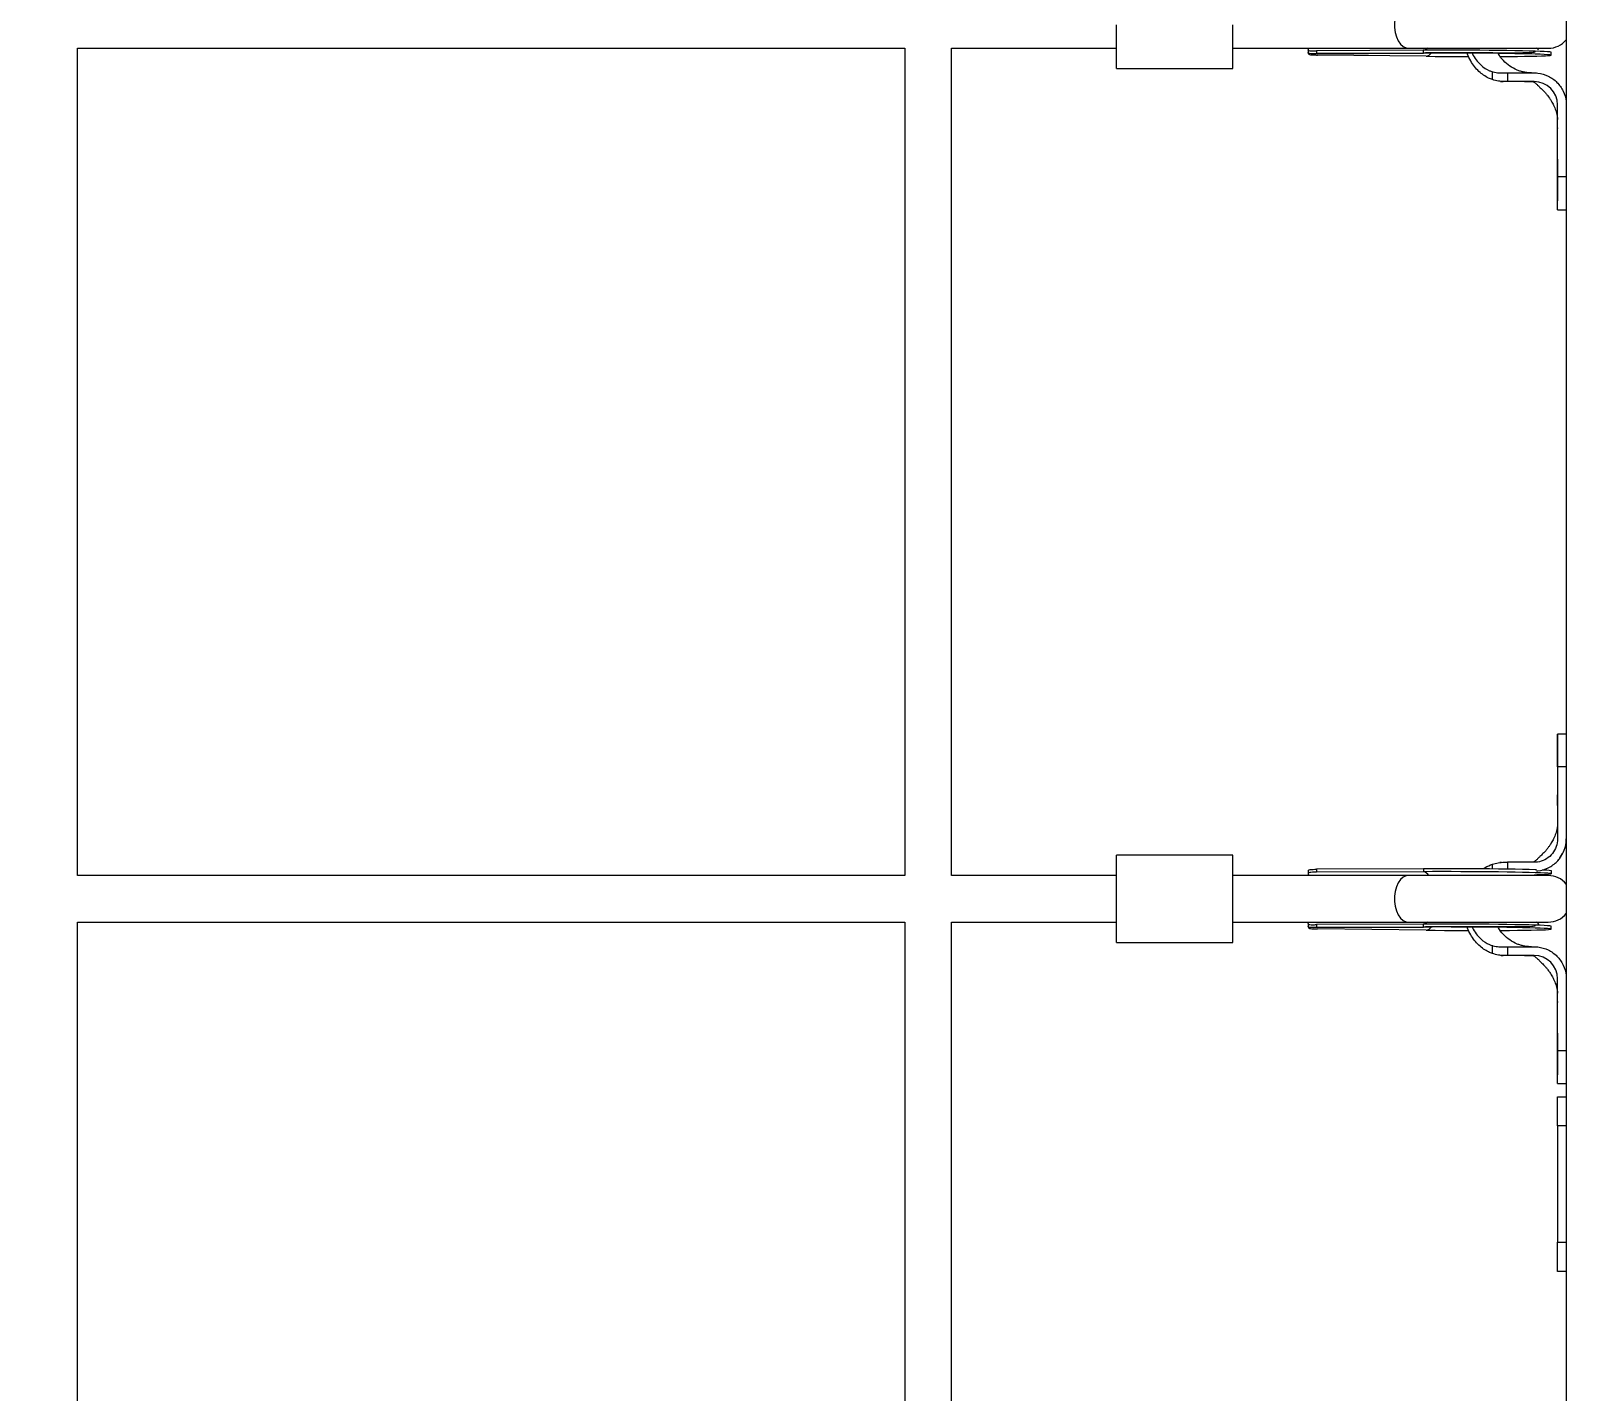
# Model space of a CAD drawing. Header units: millimetres. Extents: x -6879 to 7341, y -8047 to 7187.
# Drawn here: x -3512 to -2981, y 376 to 843 of the extents above; entities that cross this region are included whole.
import ezdxf

# ---------------------------------------------------------------- set-up
doc = ezdxf.new("R2010")
doc.units = ezdxf.units.MM
for name, color, linetype in [('DIKOM_ОБЪЕКТ', 7, 'Continuous'), ('DIKOM_РАЗМЕР_ЗОНА', 7, 'Continuous'), ('DIKOM_РАЗМЕР_ОБЪЕКТА', 7, 'Continuous')]:
    doc.layers.add(name, color=color, linetype=linetype)
doc.styles.add('style1', font='arial.ttf', dxfattribs={"width": 0.8})
doc.dimstyles.new('1-50', dxfattribs={"dimtxt": 300, "dimasz": 200, "dimexe": 100, "dimexo": 0, "dimgap": 100, "dimtad": 0, "dimdec": 0, "dimtxsty": 'style1', "dimcen": 0, "dimclrd": 7, "dimclre": 7, "dimadec": 1, "dimazin": 2, "dimtfac": 1, "dimtdec": 0, "dimtmove": 1, "dimatfit": 3, "dimfxl": 0, "dimlwd": 25, "dimlwe": 18, "dimarcsym": 0})

# ---------------------------------------------------------------- blocks, each defined once
blk = doc.blocks.new('*D20')
at = {"layer": 'Defpoints', "color": 0, "transparency": 16777216}
for p in [(-335.47, 4138.44), (-5198.79, -5966.88), (-1568.13, -5966.88)]:
    blk.add_point(p, dxfattribs=at)
at = {"layer": 'DIKOM_РАЗМЕР_ОБЪЕКТА', "color": 7, "lineweight": 18, "transparency": 16777216}
for p, q in [((-335.47, 4138.44), (-5298.79, 4138.44)), ((-1568.13, -5966.88), (-5298.79, -5966.88))]:
    blk.add_line(p, q, dxfattribs=at)
at = {"layer": 'DIKOM_РАЗМЕР_ОБЪЕКТА', "color": 7, "lineweight": 25, "transparency": 16777216}
for p, q in [((-5198.79, 3938.44), (-5198.79, -81.84)), ((-5198.79, -5766.88), (-5198.79, -1161.62))]:
    blk.add_line(p, q, dxfattribs=at)
at = {"layer": 'DIKOM_РАЗМЕР_ОБЪЕКТА', "color": 7, "transparency": 16777216}
for points in [[(-5232.12, 3938.44), (-5165.46, 3938.44), (-5198.79, 4138.44)], [(-5232.12, -5766.88), (-5165.46, -5766.88), (-5198.79, -5966.88)]]:
    blk.add_solid(points, dxfattribs=at)
at = {"layer": 'DIKOM_РАЗМЕР_ОБЪЕКТА', "color": 0, "transparency": 16777216, "insert": (-5198.79, -621.73), "char_height": 300, "attachment_point": 5, "rotation": 90, "style": 'style1'}
blk.add_mtext('10100', dxfattribs=at)
blk = doc.blocks.new('*D19')
at = {"layer": 'Defpoints', "color": 0, "transparency": 16777216}
for p in [(5624.04, 6094.27), (-4435.35, 2864.29), (5624.04, -2640.11)]:
    blk.add_point(p, dxfattribs=at)
at = {"layer": 'DIKOM_РАЗМЕР_ОБЪЕКТА', "color": 7, "lineweight": 18, "transparency": 16777216}
for p, q in [((-4435.35, 2864.29), (-4435.35, 6194.27)), ((5624.04, -2640.11), (5624.04, 6194.27))]:
    blk.add_line(p, q, dxfattribs=at)
at = {"layer": 'DIKOM_РАЗМЕР_ОБЪЕКТА', "color": 7, "lineweight": 25, "transparency": 16777216}
for p, q in [((-4235.35, 6094.27), (2113.67, 6094.27)), ((5424.04, 6094.27), (3193.46, 6094.27))]:
    blk.add_line(p, q, dxfattribs=at)
at = {"layer": 'DIKOM_РАЗМЕР_ОБЪЕКТА', "color": 7, "transparency": 16777216}
for points in [[(-4235.35, 6127.6), (-4235.35, 6060.94), (-4435.35, 6094.27)], [(5424.04, 6127.6), (5424.04, 6060.94), (5624.04, 6094.27)]]:
    blk.add_solid(points, dxfattribs=at)
at = {"layer": 'DIKOM_РАЗМЕР_ОБЪЕКТА', "color": 0, "transparency": 16777216, "insert": (2653.56, 6094.27), "char_height": 300, "attachment_point": 5, "style": 'style1'}
blk.add_mtext('10100', dxfattribs=at)
blk = doc.blocks.new('*D18')
at = {"layer": 'Defpoints', "color": 0, "transparency": 16777216}
for p in [(-342.29, 5666.7), (-6681.79, -8047.27), (-1651.48, -8047.27)]:
    blk.add_point(p, dxfattribs=at)
at = {"layer": 'DIKOM_РАЗМЕР_ЗОНА', "color": 7, "lineweight": 18, "transparency": 16777216}
for p, q in [((-342.29, 5666.7), (-6781.79, 5666.7)), ((-1651.48, -8047.27), (-6781.79, -8047.27))]:
    blk.add_line(p, q, dxfattribs=at)
at = {"layer": 'DIKOM_РАЗМЕР_ЗОНА', "color": 7, "lineweight": 25, "transparency": 16777216}
for p, q in [((-6681.79, 5466.7), (-6681.79, -340.84)), ((-6681.79, -7847.27), (-6681.79, -1420.62))]:
    blk.add_line(p, q, dxfattribs=at)
at = {"layer": 'DIKOM_РАЗМЕР_ЗОНА', "color": 7, "transparency": 16777216}
for points in [[(-6715.12, 5466.7), (-6648.46, 5466.7), (-6681.79, 5666.7)], [(-6715.12, -7847.27), (-6648.46, -7847.27), (-6681.79, -8047.27)]]:
    blk.add_solid(points, dxfattribs=at)
at = {"layer": 'DIKOM_РАЗМЕР_ЗОНА', "color": 0, "transparency": 16777216, "insert": (-6681.79, -880.73), "char_height": 300, "attachment_point": 5, "rotation": 90, "style": 'style1'}
blk.add_mtext('13700', dxfattribs=at)
blk = doc.blocks.new('*D17')
at = {"layer": 'Defpoints', "color": 0, "transparency": 16777216}
for p in [(-5935.35, 6990.27), (-5935.35, 998.27), (7340.79, -2830.86)]:
    blk.add_point(p, dxfattribs=at)
at = {"layer": 'DIKOM_РАЗМЕР_ЗОНА', "color": 7, "lineweight": 18, "transparency": 16777216}
for p, q in [((-5935.35, 998.27), (-5935.35, 7090.27)), ((7340.79, -2830.86), (7340.79, 7090.27))]:
    blk.add_line(p, q, dxfattribs=at)
at = {"layer": 'DIKOM_РАЗМЕР_ЗОНА', "color": 7, "lineweight": 25, "transparency": 16777216}
for p, q in [((-5735.35, 6990.27), (2016.67, 6990.27)), ((7140.79, 6990.27), (3096.46, 6990.27))]:
    blk.add_line(p, q, dxfattribs=at)
at = {"layer": 'DIKOM_РАЗМЕР_ЗОНА', "color": 7, "transparency": 16777216}
for points in [[(-5735.35, 7023.6), (-5735.35, 6956.94), (-5935.35, 6990.27)], [(7140.79, 7023.6), (7140.79, 6956.94), (7340.79, 6990.27)]]:
    blk.add_solid(points, dxfattribs=at)
at = {"layer": 'DIKOM_РАЗМЕР_ЗОНА', "color": 0, "transparency": 16777216, "insert": (2556.56, 6990.27), "char_height": 300, "attachment_point": 5, "style": 'style1'}
blk.add_mtext('13300', dxfattribs=at)

msp = doc.modelspace()

# ---------------------------------------------------------------- linework, layer by layer
at = {"layer": 'DIKOM_ОБЪЕКТ', "color": 7, "linetype": 'Continuous', "lineweight": 15}
for p, q in [((-2985.35, 1464.18), (-2985.35, 164.18)), ((-3139.81, 830.06), (-3139.81, 845.06)), ((-3099.81, 830.06), (-3099.81, 845.06)), ((-3496.47, 837.06), (-3212.47, 837.06)), ((-3496.47, 553.06), (-3496.47, 837.06)), ((-3212.47, 837.06), (-3212.47, 553.06)), ((-3196.47, 837.06), (-3139.81, 837.06)), ((-3196.47, 553.06), (-3196.47, 837.06)), ((-3099.81, 837.06), (-3039.53, 837.06)), ((-3074.02, 836.63), (-3074.02, 835.58)), ((-3072.18, 835.19), (-3034.38, 835.38)), ((-3034.46, 836.38), (-3071.14, 836.2)), ((-3071.14, 836.2), (-3071.14, 835.2)), ((-3034.47, 835.38), (-3071.14, 835.2)), ((-3039.53, 837.06), (-2991.53, 837.06)), ((-3034.46, 836.38), (-3034.47, 835.38)), ((-3034.47, 835.38), (-3034.38, 835.38)), ((-3033.72, 836.54), (-3034.31, 836.38)), ((-2990.53, 834.67), (-2990.53, 835.67)), ((-3139.81, 830.06), (-3099.81, 830.06)), ((-3033.49, 834.29), (-3070.76, 834.73)), ((-3010.7, 826.28), (-3010.7, 829)), ((-3007.98, 825.67), (-3007.2, 825.66)), ((-3007.7, 825.66), (-3007, 825.65)), ((-3005.49, 828.61), (-3005.49, 825.61)), ((-3005.49, 828.61), (-2997.35, 828.61)), ((-2997.35, 825.61), (-3005.49, 825.61)), ((-2997.35, 828.61), (-2996.35, 828.61)), ((-2996.35, 825.61), (-2997.35, 825.61)), ((-2988.35, 792.9), (-2988.35, 817.61)), ((-2988.35, 794.12), (-2988.35, 787.49)), ((-2985.35, 792.9), (-2988.35, 792.9)), ((-2988.35, 792.72), (-2988.35, 792.33)), ((-2988.35, 787.42), (-2988.35, 784.69)), ((-2988.35, 781.61), (-2985.35, 781.61)), ((-2988.35, 601.61), (-2988.35, 596.33)), ((-2985.35, 601.61), (-2988.35, 601.61)), ((-2988.35, 595.02), (-2988.35, 598.13)), ((-2988.35, 595.25), (-2988.35, 597.49)), ((-2988.35, 590.33), (-2988.35, 565.61)), ((-2985.35, 590.33), (-2988.35, 590.33)), ((-3099.81, 560.06), (-3139.81, 560.06)), ((-3139.81, 545.06), (-3139.81, 560.06)), ((-3099.81, 545.06), (-3099.81, 560.06)), ((-2988.31, 558.18), (-2988.01, 558.51)), ((-2987.65, 558.88), (-2986.6, 560.64)), ((-3073.95, 554.66), (-3073.95, 553.61)), ((-3034.39, 555.38), (-3071.07, 555.19)), ((-3071.07, 555.19), (-3071.07, 554.19)), ((-3034.39, 554.38), (-3071.07, 554.19)), ((-3034.39, 555.38), (-3034.39, 554.38)), ((-3010.7, 555.3), (-3010.7, 556.95)), ((-3007.61, 557.53), (-3008.18, 557.52)), ((-2997.35, 557.61), (-3005.49, 557.61)), ((-3005.49, 557.61), (-3005.49, 555.23)), ((-2996.35, 557.61), (-2997.35, 557.61)), ((-2990.46, 553.67), (-2990.45, 554.67)), ((-3212.47, 553.06), (-3496.47, 553.06)), ((-3139.81, 553.06), (-3196.47, 553.06)), ((-3039.53, 553.06), (-3099.81, 553.06)), ((-2991.53, 553.06), (-3039.53, 553.06)), ((-3139.81, 530.06), (-3139.81, 545.06)), ((-3099.81, 530.06), (-3099.81, 545.06)), ((-3496.47, 253.06), (-3496.47, 537.06)), ((-3496.47, 537.06), (-3212.47, 537.06)), ((-3212.47, 537.06), (-3212.47, 253.06)), ((-3196.47, 253.06), (-3196.47, 537.06)), ((-3196.47, 537.06), (-3139.81, 537.06)), ((-3099.81, 537.06), (-3039.53, 537.06)), ((-3074.02, 536.63), (-3074.02, 535.58)), ((-3072.18, 535.19), (-3034.38, 535.38)), ((-3034.46, 536.38), (-3071.14, 536.2)), ((-3071.14, 536.2), (-3071.14, 535.2)), ((-3034.47, 535.38), (-3071.14, 535.2)), ((-3033.49, 534.29), (-3070.76, 534.73)), ((-3039.53, 537.06), (-2991.53, 537.06)), ((-3034.46, 536.38), (-3034.47, 535.38)), ((-3034.47, 535.38), (-3034.38, 535.38)), ((-3033.72, 536.54), (-3034.31, 536.38)), ((-2990.53, 534.67), (-2990.53, 535.67)), ((-3139.81, 530.06), (-3099.81, 530.06)), ((-3010.7, 526.28), (-3010.7, 529)), ((-3005.49, 528.61), (-3005.49, 525.61)), ((-3005.49, 528.61), (-2997.35, 528.61)), ((-2997.35, 528.61), (-2996.35, 528.61)), ((-3007.98, 525.67), (-3007.2, 525.66)), ((-3007.7, 525.66), (-3007, 525.65)), ((-2997.35, 525.61), (-3005.49, 525.61)), ((-2996.35, 525.61), (-2997.35, 525.61)), ((-2988.35, 492.9), (-2988.35, 517.61)), ((-2988.35, 494.12), (-2988.35, 487.49)), ((-2985.35, 492.9), (-2988.35, 492.9)), ((-2988.35, 492.72), (-2988.35, 492.33)), ((-2988.35, 487.42), (-2988.35, 484.69)), ((-2988.35, 481.61), (-2985.35, 481.61)), ((-2988.35, 477.14), (-2985.35, 477.14)), ((-2988.35, 467.14), (-2988.35, 477.14)), ((-2985.35, 467.14), (-2988.35, 467.14)), ((-2988.35, 467.14), (-2988.35, 427.14)), ((-2988.35, 427.14), (-2985.35, 427.14)), ((-2988.35, 417.14), (-2988.35, 427.14)), ((-2985.35, 417.14), (-2988.35, 417.14))]:
    msp.add_line(p, q, dxfattribs=at)
at = {"layer": 'DIKOM_ОБЪЕКТ', "color": 7, "linetype": 'Continuous', "lineweight": 15, "flags": 128}
for points in [[(-3039.53, 853.06), (-3040.31, 852.95), (-3041.31, 852.49), (-3042.22, 851.68), (-3043.02, 850.56), (-3043.64, 849.18), (-3044.08, 847.61), (-3044.3, 845.92), (-3044.3, 844.19), (-3044.08, 842.5), (-3043.64, 840.93), (-3043.02, 839.56), (-3042.22, 838.44), (-3041.31, 837.63), (-3040.31, 837.16), (-3039.53, 837.06)], [(-3007.94, 834.21), (-3007.72, 834.21), (-3004.82, 834.23), (-3002.13, 834.26), (-2999.65, 834.29), (-2997.42, 834.33), (-2995.48, 834.37), (-2993.83, 834.42), (-2992.5, 834.47), (-2991.5, 834.53), (-2990.85, 834.59), (-2990.55, 834.65), (-2990.61, 834.71), (-2991.02, 834.78), (-2991.78, 834.84), (-2992.89, 834.91), (-2994.32, 834.97), (-2996.07, 835.03), (-2998.11, 835.09), (-3000.42, 835.14), (-3002.97, 835.19), (-3005.73, 835.24), (-3008.68, 835.28), (-3011.77, 835.32), (-3014.98, 835.35), (-3018.26, 835.37), (-3021.58, 835.38), (-3024.89, 835.39), (-3028.17, 835.4), (-3031.38, 835.39), (-3034.47, 835.38)], [(-2990.53, 835.67), (-2990.6, 835.71), (-2991.02, 835.78), (-2991.78, 835.84), (-2992.89, 835.91), (-2994.32, 835.97), (-2996.07, 836.03), (-2998.11, 836.09), (-3000.41, 836.14), (-3002.96, 836.19), (-3005.73, 836.24), (-3008.67, 836.28), (-3011.77, 836.32), (-3014.97, 836.35), (-3018.26, 836.37), (-3021.57, 836.38), (-3024.89, 836.39), (-3028.17, 836.4), (-3031.37, 836.39), (-3034.46, 836.38)], [(-3033.01, 837.06), (-3033.71, 836.54), (-3033.72, 836.54)], [(-3033.49, 834.29), (-3030.36, 834.26), (-3027.13, 834.23), (-3023.83, 834.21), (-3020.51, 834.2), (-3018.9, 834.19)], [(-2988.37, 809.77), (-2988.37, 809.62), (-2988.37, 809.48)], [(-2995.56, 555.01), (-2995.99, 555.03), (-2998.03, 555.09), (-3000.34, 555.14), (-3002.89, 555.19), (-3005.66, 555.24), (-3008.6, 555.28), (-3011.69, 555.31), (-3014.9, 555.34), (-3018.18, 555.36), (-3021.5, 555.38), (-3024.82, 555.39), (-3028.1, 555.39), (-3031.3, 555.39), (-3034.39, 555.38)], [(-2996.4, 553.34), (-2995.4, 553.37), (-2993.75, 553.42), (-2992.42, 553.47), (-2991.43, 553.53), (-2990.78, 553.59), (-2990.48, 553.65), (-2990.53, 553.71), (-2990.95, 553.78), (-2991.71, 553.84), (-2992.82, 553.9), (-2994.25, 553.97), (-2996, 554.03), (-2998.04, 554.09), (-3000.34, 554.14), (-3002.89, 554.19), (-3005.66, 554.24), (-3008.6, 554.28), (-3011.7, 554.31), (-3014.9, 554.34), (-3018.18, 554.36), (-3021.5, 554.38), (-3024.82, 554.39), (-3028.1, 554.39), (-3031.3, 554.39), (-3034.39, 554.38)], [(-3039.53, 553.06), (-3040.31, 552.95), (-3041.31, 552.49), (-3042.22, 551.68), (-3043.02, 550.56), (-3043.64, 549.18), (-3044.08, 547.61), (-3044.3, 545.92), (-3044.3, 544.19), (-3044.08, 542.5), (-3043.64, 540.93), (-3043.02, 539.56), (-3042.22, 538.44), (-3041.31, 537.63), (-3040.31, 537.16), (-3039.53, 537.06)], [(-3007.94, 534.21), (-3007.72, 534.21), (-3004.82, 534.23), (-3002.13, 534.26), (-2999.65, 534.29), (-2997.42, 534.33), (-2995.48, 534.37), (-2993.83, 534.42), (-2992.5, 534.47), (-2991.5, 534.53), (-2990.85, 534.59), (-2990.55, 534.65), (-2990.61, 534.71), (-2991.02, 534.78), (-2991.78, 534.84), (-2992.89, 534.91), (-2994.32, 534.97), (-2996.07, 535.03), (-2998.11, 535.09), (-3000.42, 535.14), (-3002.97, 535.19), (-3005.73, 535.24), (-3008.68, 535.28), (-3011.77, 535.32), (-3014.98, 535.35), (-3018.26, 535.37), (-3021.58, 535.38), (-3024.89, 535.39), (-3028.17, 535.4), (-3031.38, 535.39), (-3034.47, 535.38)], [(-2990.53, 535.67), (-2990.6, 535.71), (-2991.02, 535.78), (-2991.78, 535.84), (-2992.89, 535.91), (-2994.32, 535.97), (-2996.07, 536.03), (-2998.11, 536.09), (-3000.41, 536.14), (-3002.96, 536.19), (-3005.73, 536.24), (-3008.67, 536.28), (-3011.77, 536.32), (-3014.97, 536.35), (-3018.26, 536.37), (-3021.57, 536.38), (-3024.89, 536.39), (-3028.17, 536.4), (-3031.37, 536.39), (-3034.46, 536.38)], [(-3033.01, 537.06), (-3033.71, 536.54), (-3033.72, 536.54)], [(-3033.49, 534.29), (-3030.36, 534.26), (-3027.13, 534.23), (-3023.83, 534.21), (-3020.51, 534.2), (-3018.9, 534.19)], [(-2988.37, 509.77), (-2988.37, 509.62), (-2988.37, 509.48)]]:
    msp.add_lwpolyline(points, dxfattribs=at)
at = {"layer": 'DIKOM_ОБЪЕКТ', "color": 7, "linetype": 'Continuous', "lineweight": 15}
for centre, radius, start, end in [((-3033.9, 836.94), 2.68, 278.7796, 326.0858), ((-2991.53, 845.06), 8, 270, 320.5704), ((-2996.35, 817.61), 8, 359.9996, 89.9996), ((-3034.87, 551.79), 2.63, 28.7931, 79.6009), ((-2993.57, 537.2), 17.74, 79.8904, 90.3494), ((-2991.53, 545.06), 8, 39.4296, 90), ((-2991.53, 545.06), 8, 270, 320.5704), ((-3033.9, 536.94), 2.68, 278.7715, 326.0939), ((-2996.35, 517.61), 8, 0.0008, 89.9983)]:
    msp.add_arc(centre, radius, start, end, dxfattribs=at)
for points, knots in [([(-3073.84, 837.06), (-3073.89, 836.97), (-3074.09, 836.62), (-3074, 836.35), (-3073.47, 836.19), (-3072.5, 836.18), (-3071.59, 836.19), (-3071.14, 836.2)], [0, 0, 0, 0, 0.086115, 0.324405, 0.54771, 0.776042, 1, 1, 1, 1]), ([(-3071.14, 835.2), (-3071.63, 835.19), (-3072.6, 835.18), (-3073.57, 835.21), (-3074.03, 835.3), (-3073.98, 835.52), (-3073.97, 835.58)], [0, 0, 0, 0, 0.294955, 0.590048, 0.881897, 1, 1, 1, 1]), ([(-3073.8, 835.36), (-3073.8, 835.24), (-3073.81, 834.96), (-3073.23, 834.81), (-3072.21, 834.75), (-3071.25, 834.74), (-3070.76, 834.73)], [0, 0, 0, 0, 0.189929, 0.454966, 0.723289, 1, 1, 1, 1]), ([(-3033.65, 835.55), (-3032.59, 835.56), (-3030.5, 835.57), (-3027.25, 835.57), (-3024.04, 835.57), (-3020.91, 835.57), (-3017.9, 835.57), (-3014.17, 835.56), (-3009.95, 835.54), (-3005.64, 835.53), (-3002.2, 835.53), (-2999.62, 835.55), (-2997.8, 835.59), (-2996.68, 835.68), (-2996.06, 835.77), (-2996.01, 835.89), (-2996, 835.94)], [0, 0, 0, 0, 0.069559, 0.136979, 0.20223, 0.265317, 0.326201, 0.384874, 0.495391, 0.596972, 0.689603, 0.773296, 0.848128, 0.914231, 0.971785, 1, 1, 1, 1]), ([(-3010.7, 826.28), (-3011.14, 826.45), (-3012.83, 827.11), (-3014.97, 828.64), (-3016.92, 830.77), (-3018.24, 832.77), (-3019.08, 834.39), (-3019.38, 835.39), (-3019.43, 835.57)], [0, 0, 0, 0, 0.107198, 0.415495, 0.589137, 0.762854, 0.958558, 1, 1, 1, 1]), ([(-3017.66, 835.57), (-3017.61, 835.43), (-3017.29, 834.53), (-3016.29, 833.03), (-3014.46, 830.91), (-3012.46, 829.59), (-3011.03, 829.11), (-3010.7, 829)], [0, 0, 0, 0, 0.044107, 0.287587, 0.540035, 0.892543, 1, 1, 1, 1]), ([(-2997.3, 828.61), (-2997.73, 828.62), (-2998.58, 828.64), (-2999.83, 828.83), (-3001.04, 829.13), (-3002.74, 829.72), (-3004.83, 830.84), (-3006.99, 832.78), (-3008.32, 834.4), (-3008.75, 835.41), (-3008.8, 835.54)], [0, 0, 0, 0, 0.0906255, 0.180695, 0.2686431, 0.3542953, 0.5625753, 0.7678995, 0.969526, 1, 1, 1, 1]), ([(-2994.87, 836.35), (-2994.83, 836.4), (-2994.78, 836.48), (-2995.3, 836.89), (-2995.53, 837.06)], [0, 0, 0, 0, 0.574567, 1, 1, 1, 1]), ([(-3010.7, 829), (-3010.62, 828.98), (-3010.22, 828.86), (-3009.47, 828.71), (-3008.63, 828.62), (-3007.44, 828.61), (-3006.45, 828.61), (-3005.63, 828.61), (-3005.49, 828.61)], [0, 0, 0, 0, 0.04842, 0.242102, 0.435727, 0.532488, 0.919395, 1, 1, 1, 1]), ([(-3006.57, 825.61), (-3007.27, 825.64), (-3008.68, 825.69), (-3010.02, 826.08), (-3010.7, 826.28)], [0, 0, 0, 0, 0.492107, 1, 1, 1, 1]), ([(-3005.49, 825.61), (-3005.58, 825.61), (-3005.94, 825.61), (-3006.3, 825.61), (-3006.57, 825.61)], [0, 0, 0, 0, 0.256137, 1, 1, 1, 1]), ([(-2999.66, 825.61), (-2999.7, 825.61), (-2999.78, 825.61), (-2999.59, 825.61), (-2998.94, 825.61), (-2998.21, 825.61), (-2997.66, 825.61), (-2997.15, 825.61), (-2996.89, 825.61), (-2996.82, 825.59), (-2996.78, 825.59), (-2996.71, 825.57), (-2996.67, 825.56), (-2996.65, 825.55), (-2996.61, 825.53), (-2996.55, 825.51), (-2996.31, 825.41), (-2995.8, 825.01), (-2995.08, 824.37), (-2994.23, 823.45), (-2993.2, 822.52), (-2992.35, 821.58), (-2991.69, 820.75), (-2991.07, 819.88), (-2990.37, 818.79), (-2989.6, 817.35), (-2988.89, 815.59), (-2988.41, 813.74), (-2988.37, 813.02), (-2988.35, 812.64)], [0, 0, 0, 0, 0.038805, 0.073968, 0.124841, 0.172223, 0.205993, 0.227862, 0.241702, 0.25434, 0.268538, 0.271438, 0.272634, 0.273739, 0.274883, 0.276193, 0.279645, 0.298271, 0.337818, 0.388349, 0.44668, 0.49412, 0.533658, 0.567927, 0.614053, 0.684939, 0.776099, 0.882284, 1, 1, 1, 1]), ([(-2996.35, 828.61), (-2996.27, 828.61), (-2995.84, 828.61), (-2994.19, 828.49), (-2991.44, 827.69), (-2988.38, 825.5), (-2986.23, 822.42), (-2985.42, 819.61), (-2985.36, 818), (-2985.35, 817.61)], [0, 0, 0, 0, 0.014799, 0.074106, 0.288779, 0.503449, 0.718029, 0.933083, 1, 1, 1, 1]), ([(-2988.35, 802.39), (-2988.35, 802.44), (-2988.35, 802.99), (-2988.35, 803.97), (-2988.35, 805.16), (-2988.35, 805.88), (-2988.35, 806.19), (-2988.35, 806.11), (-2988.35, 806.1)], [0, 0, 0, 0, 0.022188, 0.263645, 0.505103, 0.746542, 0.988004, 1, 1, 1, 1]), ([(-2988.35, 798.93), (-2988.35, 797.63), (-2988.35, 795.13), (-2988.35, 793.18), (-2988.35, 792.24)], [0, 0, 0, 0, 0.52245, 1, 1, 1, 1]), ([(-2988.35, 781.63), (-2988.35, 781.63), (-2988.35, 781.53), (-2988.35, 781.89), (-2988.35, 782.75), (-2988.35, 784.18), (-2988.35, 786.12), (-2988.35, 788.89), (-2988.35, 791.39), (-2988.35, 792.9)], [0, 0, 0, 0, 0.012296, 0.165142, 0.313683, 0.46653, 0.615072, 0.767919, 1, 1, 1, 1]), ([(-2988.35, 590.33), (-2988.35, 590.41), (-2988.35, 590.83), (-2988.35, 592.54), (-2988.35, 594.96), (-2988.35, 597.49), (-2988.35, 599.33), (-2988.35, 600.67), (-2988.35, 601.48), (-2988.35, 601.56), (-2988.35, 601.59)], [0, 0, 0, 0, 0.012373, 0.061892, 0.261123, 0.409634, 0.562455, 0.710964, 0.863782, 1, 1, 1, 1]), ([(-2988.35, 596.33), (-2988.35, 595.95), (-2988.35, 595.17), (-2988.35, 593.96), (-2988.35, 593.34)], [0, 0, 0, 0, 0.492049, 1, 1, 1, 1]), ([(-2988.35, 595.98), (-2988.35, 594.86), (-2988.35, 592.53), (-2988.35, 590.04), (-2988.35, 588.74)], [0, 0, 0, 0, 0.47816, 1, 1, 1, 1]), ([(-2988.35, 590.72), (-2988.35, 589.79), (-2988.35, 587.83), (-2988.35, 585.32), (-2988.35, 584.01)], [0, 0, 0, 0, 0.4774623, 1, 1, 1, 1]), ([(-2988.35, 577.16), (-2988.35, 577.15), (-2988.35, 577.08), (-2988.35, 577.46), (-2988.35, 578.3), (-2988.35, 579.47), (-2988.35, 580.39), (-2988.35, 580.81)], [0, 0, 0, 0, 0.064244, 0.306799, 0.549347, 0.7919, 1, 1, 1, 1]), ([(-2988.35, 570.48), (-2988.37, 570.12), (-2988.42, 569.42), (-2988.9, 567.6), (-2989.61, 565.85), (-2990.38, 564.43), (-2991.08, 563.33), (-2991.74, 562.41), (-2992.45, 561.53), (-2993.31, 560.58), (-2994.35, 559.68), (-2995.12, 558.8), (-2995.81, 558.21), (-2996.32, 557.8), (-2996.57, 557.71), (-2996.63, 557.69), (-2996.67, 557.67), (-2996.69, 557.66), (-2996.73, 557.65), (-2996.82, 557.63), (-2996.88, 557.63), (-2996.93, 557.61), (-2997.23, 557.61), (-2997.34, 557.61), (-2997.39, 557.61)], [0, 0, 0, 0, 0.150024, 0.285117, 0.400987, 0.491063, 0.549659, 0.595449, 0.653446, 0.721447, 0.788235, 0.844923, 0.895829, 0.920036, 0.924456, 0.926127, 0.927591, 0.929036, 0.930607, 0.93442, 0.957297, 0.976133, 0.990799, 1, 1, 1, 1]), ([(-2988.37, 570.8), (-2988.37, 570.72), (-2988.37, 570.57), (-2988.37, 570.4), (-2988.37, 570.32)], [0, 0, 0, 0, 0.498059, 1, 1, 1, 1]), ([(-2988.35, 565.61), (-2988.36, 565.39), (-2988.39, 564.27), (-2988.92, 562.28), (-2990.43, 560.01), (-2992.62, 558.37), (-2994.72, 557.68), (-2995.98, 557.63), (-2996.35, 557.61)], [0, 0, 0, 0, 0.054127, 0.268334, 0.482541, 0.697299, 0.912, 1, 1, 1, 1]), ([(-2995.55, 554.65), (-2995.4, 554.66), (-2994, 554.75), (-2991.42, 555.56), (-2988.35, 557.75), (-2986.2, 560.86), (-2985.41, 563.65), (-2985.36, 565.25), (-2985.35, 565.61)], [0, 0, 0, 0, 0.029101, 0.255513, 0.481945, 0.707384, 0.932897, 1, 1, 1, 1]), ([(-2988.06, 558.39), (-2988, 558.45), (-2987.9, 558.57), (-2987.81, 558.68), (-2987.77, 558.73)], [0, 0, 0, 0, 0.500184, 1, 1, 1, 1]), ([(-3071.07, 554.19), (-3071.55, 554.19), (-3072.52, 554.18), (-3073.51, 554.12), (-3073.98, 553.87), (-3073.99, 553.5), (-3073.8, 553.15), (-3073.75, 553.06)], [0, 0, 0, 0, 0.235717, 0.471539, 0.704186, 0.925335, 1, 1, 1, 1]), ([(-3073.89, 554.66), (-3073.89, 554.76), (-3073.9, 555.01), (-3073.33, 555.14), (-3072.37, 555.19), (-3071.49, 555.19), (-3071.07, 555.19)], [0, 0, 0, 0, 0.189174, 0.465134, 0.746934, 1, 1, 1, 1]), ([(-3013.8, 555.33), (-3013.76, 555.36), (-3013.04, 555.97), (-3011.96, 556.47), (-3010.91, 556.87), (-3010.7, 556.95)], [0, 0, 0, 0, 0.039696, 0.803416, 1, 1, 1, 1]), ([(-3010.7, 556.95), (-3010.04, 557.14), (-3008.7, 557.54), (-3007.29, 557.59), (-3006.57, 557.61)], [0, 0, 0, 0, 0.491698, 1, 1, 1, 1]), ([(-3006.57, 557.61), (-3006.48, 557.61), (-3006.12, 557.61), (-3005.76, 557.61), (-3005.49, 557.61)], [0, 0, 0, 0, 0.256701, 1, 1, 1, 1]), ([(-3073.84, 537.06), (-3073.89, 536.97), (-3074.09, 536.62), (-3074, 536.35), (-3073.47, 536.19), (-3072.5, 536.18), (-3071.59, 536.19), (-3071.14, 536.2)], [0, 0, 0, 0, 0.086108, 0.3244, 0.547706, 0.776041, 1, 1, 1, 1]), ([(-3071.14, 535.2), (-3071.63, 535.19), (-3072.6, 535.18), (-3073.57, 535.21), (-3074.03, 535.3), (-3073.98, 535.52), (-3073.97, 535.58)], [0, 0, 0, 0, 0.294957, 0.590051, 0.881902, 1, 1, 1, 1]), ([(-3073.8, 535.36), (-3073.8, 535.24), (-3073.81, 534.96), (-3073.23, 534.81), (-3072.21, 534.75), (-3071.25, 534.74), (-3070.76, 534.73)], [0, 0, 0, 0, 0.189929, 0.454968, 0.72329, 1, 1, 1, 1]), ([(-3033.65, 535.55), (-3032.59, 535.56), (-3030.5, 535.57), (-3027.25, 535.57), (-3024.04, 535.57), (-3020.91, 535.57), (-3017.9, 535.57), (-3014.17, 535.56), (-3009.95, 535.54), (-3005.64, 535.53), (-3002.2, 535.53), (-2999.62, 535.55), (-2997.8, 535.59), (-2996.68, 535.68), (-2996.06, 535.77), (-2996.01, 535.89), (-2996, 535.94)], [0, 0, 0, 0, 0.069559, 0.136979, 0.20223, 0.265317, 0.326201, 0.384874, 0.495391, 0.596972, 0.689603, 0.773296, 0.848128, 0.914231, 0.971785, 1, 1, 1, 1]), ([(-3010.7, 526.28), (-3011.14, 526.45), (-3012.83, 527.11), (-3014.97, 528.64), (-3016.92, 530.77), (-3018.24, 532.77), (-3019.08, 534.39), (-3019.38, 535.39), (-3019.43, 535.57)], [0, 0, 0, 0, 0.107199, 0.415499, 0.589134, 0.762861, 0.958558, 1, 1, 1, 1]), ([(-3017.66, 535.57), (-3017.61, 535.43), (-3017.29, 534.53), (-3016.29, 533.03), (-3014.46, 530.91), (-3012.46, 529.59), (-3011.03, 529.11), (-3010.7, 529)], [0, 0, 0, 0, 0.044108, 0.287578, 0.540037, 0.892547, 1, 1, 1, 1]), ([(-2997.3, 528.61), (-2997.73, 528.62), (-2998.58, 528.64), (-2999.83, 528.83), (-3001.04, 529.13), (-3002.74, 529.72), (-3004.83, 530.84), (-3006.99, 532.78), (-3008.32, 534.4), (-3008.75, 535.41), (-3008.8, 535.54)], [0, 0, 0, 0, 0.090625, 0.180694, 0.26864, 0.354295, 0.56257, 0.767893, 0.969526, 1, 1, 1, 1]), ([(-2994.87, 536.35), (-2994.83, 536.4), (-2994.78, 536.48), (-2995.3, 536.89), (-2995.53, 537.06)], [0, 0, 0, 0, 0.5745724, 1, 1, 1, 1]), ([(-3010.7, 529), (-3010.62, 528.98), (-3010.22, 528.86), (-3009.47, 528.71), (-3008.63, 528.62), (-3007.44, 528.61), (-3006.45, 528.61), (-3005.63, 528.61), (-3005.49, 528.61)], [0, 0, 0, 0, 0.04842, 0.242102, 0.435728, 0.532489, 0.919395, 1, 1, 1, 1]), ([(-2996.35, 528.61), (-2996.27, 528.61), (-2995.84, 528.61), (-2994.19, 528.49), (-2991.44, 527.69), (-2988.38, 525.5), (-2986.23, 522.42), (-2985.42, 519.61), (-2985.36, 518), (-2985.35, 517.61)], [0, 0, 0, 0, 0.014799, 0.074106, 0.28878, 0.503455, 0.718035, 0.933089, 1, 1, 1, 1]), ([(-3006.57, 525.61), (-3007.27, 525.64), (-3008.68, 525.69), (-3010.02, 526.08), (-3010.7, 526.28)], [0, 0, 0, 0, 0.492107, 1, 1, 1, 1]), ([(-3005.49, 525.61), (-3005.58, 525.61), (-3005.94, 525.61), (-3006.3, 525.61), (-3006.57, 525.61)], [0, 0, 0, 0, 0.256137, 1, 1, 1, 1]), ([(-2999.66, 525.61), (-2999.7, 525.61), (-2999.78, 525.61), (-2999.59, 525.61), (-2998.94, 525.61), (-2998.21, 525.61), (-2997.66, 525.61), (-2997.15, 525.61), (-2996.89, 525.61), (-2996.82, 525.59), (-2996.78, 525.59), (-2996.71, 525.57), (-2996.67, 525.56), (-2996.65, 525.55), (-2996.61, 525.53), (-2996.55, 525.51), (-2996.31, 525.41), (-2995.8, 525.01), (-2995.08, 524.37), (-2994.23, 523.45), (-2993.2, 522.52), (-2992.35, 521.58), (-2991.69, 520.75), (-2991.07, 519.88), (-2990.37, 518.79), (-2989.6, 517.35), (-2988.89, 515.59), (-2988.41, 513.74), (-2988.37, 513.02), (-2988.35, 512.64)], [0, 0, 0, 0, 0.038805, 0.073968, 0.124841, 0.172223, 0.205993, 0.227862, 0.241701, 0.25434, 0.268538, 0.271437, 0.272634, 0.273739, 0.274883, 0.276193, 0.279644, 0.298272, 0.337818, 0.38835, 0.446681, 0.494119, 0.533658, 0.567926, 0.614054, 0.684939, 0.776098, 0.882283, 1, 1, 1, 1]), ([(-2988.35, 502.39), (-2988.35, 502.44), (-2988.35, 502.99), (-2988.35, 503.97), (-2988.35, 505.16), (-2988.35, 505.88), (-2988.35, 506.19), (-2988.35, 506.11), (-2988.35, 506.1)], [0, 0, 0, 0, 0.0221696, 0.2636275, 0.5050874, 0.7465378, 0.9880012, 1, 1, 1, 1]), ([(-2988.35, 498.93), (-2988.35, 497.63), (-2988.35, 495.13), (-2988.35, 493.18), (-2988.35, 492.24)], [0, 0, 0, 0, 0.52245, 1, 1, 1, 1]), ([(-2988.35, 481.63), (-2988.35, 481.63), (-2988.35, 481.53), (-2988.35, 481.89), (-2988.35, 482.75), (-2988.35, 484.18), (-2988.35, 486.12), (-2988.35, 488.89), (-2988.35, 491.39), (-2988.35, 492.9)], [0, 0, 0, 0, 0.0122964, 0.1651418, 0.3136833, 0.4665309, 0.6150724, 0.7679187, 1, 1, 1, 1])]:
    msp.add_open_spline(points, degree=3, knots=knots, dxfattribs=at)

# ---------------------------------------------------------------- dimensions: what is measured, and where the dimension line sits
at = {"layer": 'DIKOM_РАЗМЕР_ЗОНА'}
dim = msp.add_linear_dim(base=(-5935.35, 6990.27), p1=(7340.79, -2830.86), p2=(-5935.35, 998.27), text='13300', dimstyle='1-50', override={"dimscale": 1, "dimtix": 0, "dimtofl": 1, "dimtmove": 1, "dimatfit": 3}, dxfattribs=at)
dim.commit()
dim.dimension.update_dxf_attribs({"geometry": '*D17', "text_midpoint": (2556.56, 6990.27), "dimtype": 160})
dim = msp.add_linear_dim(base=(-6681.79, -8047.27), p1=(-342.29, 5666.7), p2=(-1651.48, -8047.27), angle=270, text='13700', dimstyle='1-50', override={"dimscale": 1, "dimtix": 0, "dimtofl": 1, "dimtmove": 1, "dimatfit": 3}, dxfattribs=at)
dim.commit()
dim.dimension.update_dxf_attribs({"geometry": '*D18', "text_midpoint": (-6681.79, -880.73), "dimtype": 160})
at = {"layer": 'DIKOM_РАЗМЕР_ОБЪЕКТА'}
dim = msp.add_linear_dim(base=(5624.04, 6094.27), p1=(-4435.35, 2864.29), p2=(5624.04, -2640.11), text='10100', dimstyle='1-50', override={"dimscale": 1, "dimtix": 0, "dimtofl": 1, "dimtmove": 1, "dimatfit": 3}, dxfattribs=at)
dim.commit()
dim.dimension.update_dxf_attribs({"geometry": '*D19', "text_midpoint": (2653.56, 6094.27), "dimtype": 160})
dim = msp.add_linear_dim(base=(-5198.79, -5966.88), p1=(-335.47, 4138.44), p2=(-1568.13, -5966.88), angle=270, text='10100', dimstyle='1-50', override={"dimscale": 1, "dimtix": 0, "dimtofl": 1, "dimtmove": 1, "dimatfit": 3}, dxfattribs=at)
dim.commit()
dim.dimension.update_dxf_attribs({"geometry": '*D20', "text_midpoint": (-5198.79, -621.73), "dimtype": 160})

doc.saveas('drawing.dxf')
